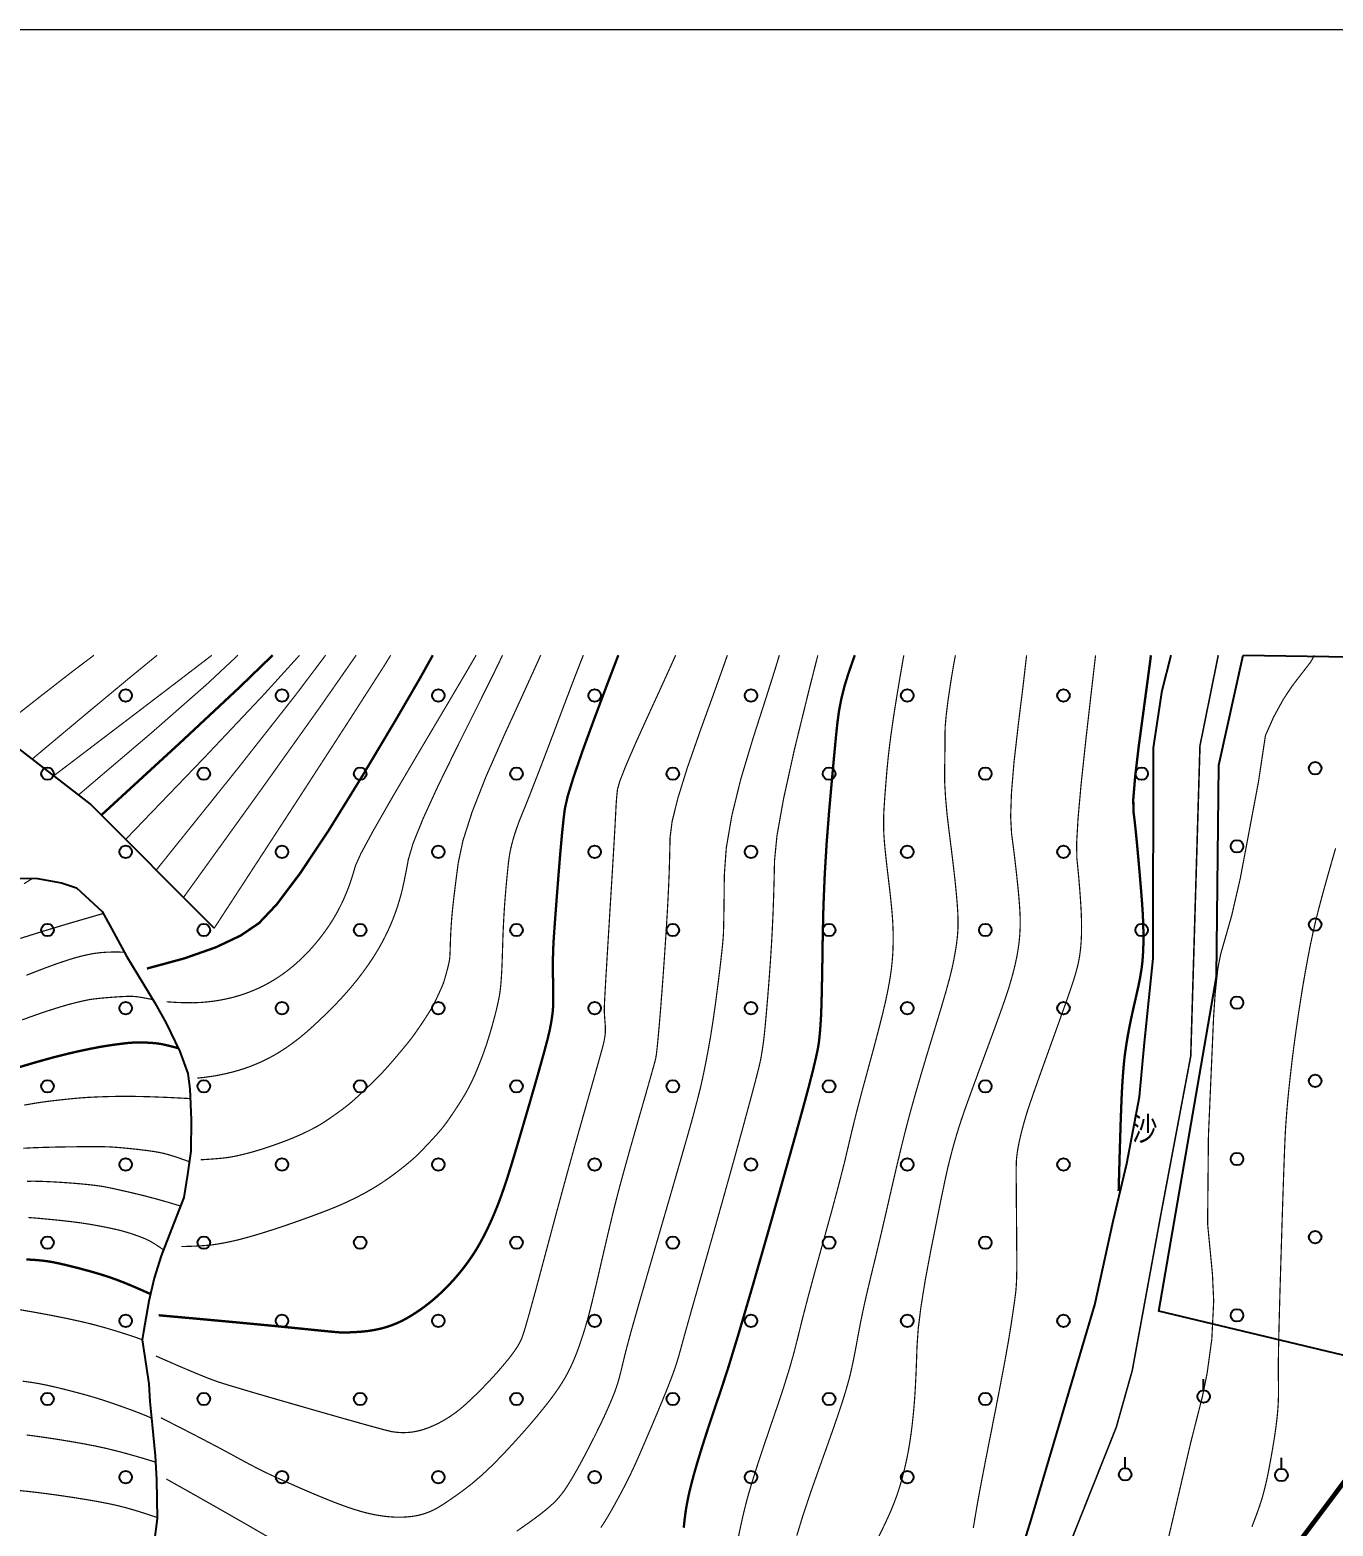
# Model space of a CAD drawing. Extents: x 396500 to 398250, y 1005980 to 1008200.
# Drawn here: x 396654.6 to 396738, y 1006744.3 to 1006840 of the extents above; entities that cross this region are included whole.
import ezdxf
from ezdxf.enums import TextEntityAlignment as Align

# ---------------------------------------------------------------- set-up
doc = ezdxf.new("R2010")
doc.units = 0
doc.header["$LTSCALE"] = 0.5
doc.linetypes.add('X3', pattern=[5, 4, -1])
doc.layers.get('0').update_dxf_attribs({"linetype": 'CONTINUOUS'})
doc.layers.add('ASSIST', color=7, linetype='CONTINUOUS', plot=False)
for name, color, linetype in [('DGX', 2, 'CONTINUOUS'), ('DLSS', 4, 'CONTINUOUS'), ('DMTZ', 3, 'CONTINUOUS'), ('ZBTZ', 3, 'CONTINUOUS'), ('用地红线', 1, 'CONTINUOUS')]:
    doc.layers.add(name, color=color, linetype=linetype)
doc.layers.add('绘图层', color=6, linetype='CONTINUOUS', lineweight=5)
doc.styles.add('细等线体', font='长等线体_0.TTF', dxfattribs={"width": 0.8})
doc.linetypes.add('10421', pattern='A,2,[150,AAA.SHX,S=1,R=0,X=0,Y=1],1e-11', length=2)
doc.linetypes.add('1161', pattern='A,0,[149,AAA.SHX,S=0.15,R=0,X=0,Y=0],-1.6', length=1.6)

# ---------------------------------------------------------------- blocks, each defined once
blk = doc.blocks.new('gc125')
blk.add_line((0, 0.8), (0, 2.2))
blk.add_circle((0, 0), 0.8)
blk = doc.blocks.new('gc326')
blk.add_circle((0, 0), 0.8)

msp = doc.modelspace()

# ---------------------------------------------------------------- linework, layer by layer
at = {"layer": 'ASSIST', "linetype": '1161'}
msp.add_lwpolyline([(396669.325, 1006678.698), (396681.369, 1006696.218), (396684.431, 1006691.557), (396694.846, 1006703.971), (396699.866, 1006711.117), (396717.337, 1006740.444), (396718.652, 1006744.691), (396722.726, 1006758.436), (396723.906, 1006763.798), (396724.773, 1006767.496), (396725.583, 1006771.759), (396725.915, 1006775.221), (396726.46, 1006780.595), (396726.484, 1006794.084), (396727.043, 1006797.751), (396727.616, 1006800)], dxfattribs=at)
at = {"layer": 'DGX', "linetype": 'Continuous', "const_width": 0.075}
for points, elevation in [([(396658.701, 1006800), (396657.312, 1006798.95), (396655.219, 1006797.325), (396652.449, 1006795.145)], 37), ([(396654.758, 1006793.364), (396658.353, 1006796.374), (396661.035, 1006798.602), (396662.744, 1006800)], 36.5), ([(396666.245, 1006800), (396666.196, 1006799.961), (396664.018, 1006798.292), (396660.667, 1006795.737), (396656.142, 1006792.296)], 36), ([(396667.913, 1006800), (396665.948, 1006798.164), (396662.456, 1006795.098), (396657.727, 1006791.073)], 35.5), ([(396671.855, 1006800), (396669.585, 1006797.498), (396665.847, 1006793.538), (396660.733, 1006788.223)], 34.5), ([(396673.522, 1006800), (396671.613, 1006797.468), (396667.858, 1006792.697), (396662.687, 1006786.257)], 34), ([(396675.476, 1006800), (396673.192, 1006796.725), (396669.504, 1006791.551), (396664.429, 1006784.505)], 33.5), ([(396687.281, 1006800), (396687.131, 1006799.665), (396686.139, 1006797.479), (396684.941, 1006794.866), (396683.782, 1006792.238), (396682.906, 1006790.005), (396682.315, 1006788.167), (396682.008, 1006786.726), (396681.858, 1006785.578), (396681.74, 1006784.622), (396681.654, 1006783.858), (396681.598, 1006783.287), (396681.563, 1006782.822), (396681.535, 1006782.375), (396681.514, 1006781.948), (396681.501, 1006781.539), (396681.491, 1006781.175), (396681.479, 1006780.882), (396681.464, 1006780.659), (396681.447, 1006780.508), (396681.422, 1006780.374), (396681.384, 1006780.204), (396681.334, 1006779.997), (396681.27, 1006779.753), (396681.204, 1006779.51), (396681.144, 1006779.304), (396681.092, 1006779.136), (396681.047, 1006779.005), (396680.996, 1006778.875), (396680.925, 1006778.707), (396680.834, 1006778.503), (396680.723, 1006778.262), (396680.607, 1006778.016), (396680.5, 1006777.798), (396680.403, 1006777.609), (396680.315, 1006777.447), (396680.215, 1006777.277), (396680.081, 1006777.061), (396679.913, 1006776.8), (396679.711, 1006776.494), (396679.502, 1006776.184), (396679.314, 1006775.912), (396679.147, 1006775.677), (396679.001, 1006775.481), (396678.844, 1006775.28), (396678.644, 1006775.033), (396678.4, 1006774.739), (396678.114, 1006774.4), (396677.824, 1006774.06), (396677.568, 1006773.766), (396677.349, 1006773.519), (396677.164, 1006773.318), (396676.975, 1006773.121), (396676.741, 1006772.886), (396676.463, 1006772.614), (396676.141, 1006772.303), (396675.818, 1006771.996), (396675.538, 1006771.736), (396675.301, 1006771.522), (396675.108, 1006771.355), (396674.916, 1006771.199), (396674.683, 1006771.02), (396674.41, 1006770.818), (396674.096, 1006770.593), (396673.783, 1006770.374), (396673.513, 1006770.191), (396673.285, 1006770.042), (396673.099, 1006769.929), (396672.915, 1006769.825), (396672.688, 1006769.706), (396672.421, 1006769.572), (396672.112, 1006769.422), (396671.759, 1006769.261), (396671.36, 1006769.092), (396670.913, 1006768.917), (396670.419, 1006768.735), (396669.916, 1006768.559), (396669.441, 1006768.404), (396668.995, 1006768.268), (396668.578, 1006768.153), (396668.192, 1006768.056), (396667.84, 1006767.976), (396667.522, 1006767.913), (396667.239, 1006767.867), (396666.933, 1006767.83), (396666.545, 1006767.794), (396666.076, 1006767.759), (396665.527, 1006767.724)], 31), ([(396699.924, 1006743.568), (396700.077, 1006744.3), (396700.223, 1006744.954), (396700.36, 1006745.528), (396700.489, 1006746.023), (396700.624, 1006746.497), (396700.776, 1006747.008), (396700.945, 1006747.557), (396701.132, 1006748.143), (396701.359, 1006748.833), (396701.648, 1006749.695), (396701.999, 1006750.728), (396702.412, 1006751.933), (396702.829, 1006753.184), (396703.191, 1006754.352), (396703.499, 1006755.439), (396703.753, 1006756.444), (396704.024, 1006757.549), (396704.384, 1006758.933), (396704.833, 1006760.596), (396705.371, 1006762.54), (396705.908, 1006764.481), (396706.352, 1006766.137), (396706.703, 1006767.508), (396706.961, 1006768.594), (396707.199, 1006769.609), (396707.487, 1006770.768), (396707.827, 1006772.069), (396708.219, 1006773.513), (396708.601, 1006774.92), (396708.915, 1006776.11), (396709.16, 1006777.081), (396709.337, 1006777.835), (396709.467, 1006778.452), (396709.575, 1006779.013), (396709.659, 1006779.518), (396709.72, 1006779.967), (396709.764, 1006780.387), (396709.798, 1006780.806), (396709.82, 1006781.224), (396709.83, 1006781.641), (396709.831, 1006782.057), (396709.823, 1006782.471), (396709.806, 1006782.882), (396709.779, 1006783.291), (396709.739, 1006783.762), (396709.678, 1006784.363), (396709.597, 1006785.091), (396709.495, 1006785.948), (396709.396, 1006786.798), (396709.32, 1006787.507), (396709.266, 1006788.076), (396709.237, 1006788.503), (396709.223, 1006788.857), (396709.217, 1006789.206), (396709.219, 1006789.55), (396709.23, 1006789.889), (396709.253, 1006790.307), (396709.292, 1006790.887), (396709.349, 1006791.629), (396709.422, 1006792.534), (396709.524, 1006793.578), (396709.666, 1006794.74), (396709.848, 1006796.02), (396710.07, 1006797.418), (396710.293, 1006798.743), (396710.477, 1006799.807), (396710.512, 1006800)], 27), ([(396703.665, 1006743.682), (396704.04, 1006744.91), (396704.486, 1006746.258), (396705.002, 1006747.726), (396705.508, 1006749.137), (396705.924, 1006750.311), (396706.25, 1006751.249), (396706.486, 1006751.951), (396706.666, 1006752.513), (396706.824, 1006753.033), (396706.96, 1006753.51), (396707.074, 1006753.945), (396707.183, 1006754.413), (396707.304, 1006754.988), (396707.437, 1006755.672), (396707.582, 1006756.463), (396707.748, 1006757.344), (396707.947, 1006758.293), (396708.176, 1006759.311), (396708.437, 1006760.398), (396708.724, 1006761.575), (396709.031, 1006762.863), (396709.357, 1006764.263), (396709.702, 1006765.773), (396710.047, 1006767.268), (396710.372, 1006768.619), (396710.676, 1006769.828), (396710.96, 1006770.894), (396711.258, 1006771.956), (396711.606, 1006773.154), (396712.003, 1006774.487), (396712.45, 1006775.955), (396712.876, 1006777.358), (396713.208, 1006778.493), (396713.448, 1006779.362), (396713.595, 1006779.963), (396713.688, 1006780.411), (396713.767, 1006780.823), (396713.833, 1006781.197), (396713.884, 1006781.535), (396713.923, 1006781.852), (396713.953, 1006782.167), (396713.973, 1006782.48), (396713.983, 1006782.791), (396713.981, 1006783.145), (396713.961, 1006783.59), (396713.925, 1006784.125), (396713.872, 1006784.751), (396713.798, 1006785.495), (396713.698, 1006786.388), (396713.572, 1006787.429), (396713.421, 1006788.619), (396713.279, 1006789.816), (396713.182, 1006790.879), (396713.13, 1006791.809), (396713.123, 1006792.606), (396713.135, 1006793.3), (396713.142, 1006793.922), (396713.145, 1006794.473), (396713.143, 1006794.951), (396713.162, 1006795.488), (396713.229, 1006796.213), (396713.343, 1006797.126), (396713.506, 1006798.228), (396713.69, 1006799.347), (396713.813, 1006800)], 26.5), ([(396708.897, 1006743.599), (396709.238, 1006744.296), (396709.496, 1006744.844), (396709.673, 1006745.243), (396709.805, 1006745.564), (396709.928, 1006745.88), (396710.043, 1006746.19), (396710.149, 1006746.494), (396710.253, 1006746.817), (396710.36, 1006747.188), (396710.471, 1006747.604), (396710.585, 1006748.067), (396710.695, 1006748.561), (396710.796, 1006749.074), (396710.887, 1006749.606), (396710.969, 1006750.155), (396711.041, 1006750.722), (396711.105, 1006751.308), (396711.162, 1006751.913), (396711.21, 1006752.536), (396711.252, 1006753.213), (396711.29, 1006753.978), (396711.324, 1006754.833), (396711.355, 1006755.776), (396711.432, 1006756.904), (396711.607, 1006758.315), (396711.879, 1006760.007), (396712.249, 1006761.982), (396712.63, 1006763.891), (396712.933, 1006765.389), (396713.16, 1006766.476), (396713.309, 1006767.151), (396713.422, 1006767.616), (396713.538, 1006768.072), (396713.658, 1006768.518), (396713.781, 1006768.956), (396713.909, 1006769.389), (396714.043, 1006769.823), (396714.183, 1006770.257), (396714.33, 1006770.692), (396714.534, 1006771.268), (396714.845, 1006772.127), (396715.264, 1006773.268), (396715.791, 1006774.691), (396716.316, 1006776.116), (396716.73, 1006777.261), (396717.033, 1006778.126), (396717.225, 1006778.711), (396717.355, 1006779.146), (396717.471, 1006779.561), (396717.573, 1006779.957), (396717.661, 1006780.334), (396717.737, 1006780.697), (396717.801, 1006781.054), (396717.855, 1006781.405), (396717.897, 1006781.749), (396717.928, 1006782.094), (396717.948, 1006782.447), (396717.957, 1006782.808), (396717.955, 1006783.177), (396717.939, 1006783.596), (396717.906, 1006784.105), (396717.856, 1006784.705), (396717.788, 1006785.395), (396717.707, 1006786.147), (396717.617, 1006786.929), (396717.516, 1006787.743), (396717.405, 1006788.589), (396717.345, 1006789.673), (396717.398, 1006791.202), (396717.563, 1006793.178), (396717.84, 1006795.6), (396718.139, 1006798.02), (396718.366, 1006799.991), (396718.367, 1006800)], 26), ([(396714.957, 1006744.168), (396715.058, 1006744.784), (396715.167, 1006745.425), (396715.284, 1006746.09), (396715.44, 1006746.93), (396715.664, 1006748.097), (396715.956, 1006749.591), (396716.316, 1006751.41), (396716.677, 1006753.257), (396716.974, 1006754.833), (396717.206, 1006756.137), (396717.374, 1006757.17), (396717.495, 1006757.981), (396717.587, 1006758.62), (396717.65, 1006759.088), (396717.683, 1006759.383), (396717.701, 1006759.603), (396717.715, 1006759.845), (396717.727, 1006760.109), (396717.735, 1006760.394), (396717.739, 1006760.851), (396717.738, 1006761.627), (396717.732, 1006762.722), (396717.719, 1006764.138), (396717.708, 1006765.536), (396717.702, 1006766.58), (396717.703, 1006767.27), (396717.709, 1006767.606), (396717.721, 1006767.769), (396717.738, 1006767.939), (396717.76, 1006768.117), (396717.787, 1006768.302), (396717.821, 1006768.505), (396717.865, 1006768.734), (396717.92, 1006768.991), (396717.985, 1006769.275), (396718.061, 1006769.583), (396718.148, 1006769.914), (396718.247, 1006770.266), (396718.357, 1006770.641), (396718.538, 1006771.197), (396718.847, 1006772.095), (396719.286, 1006773.334), (396719.855, 1006774.914), (396720.422, 1006776.491), (396720.86, 1006777.716), (396721.166, 1006778.591), (396721.342, 1006779.115), (396721.445, 1006779.449), (396721.534, 1006779.753), (396721.607, 1006780.027), (396721.666, 1006780.271), (396721.714, 1006780.507), (396721.757, 1006780.758), (396721.794, 1006781.022), (396721.826, 1006781.301), (396721.851, 1006781.598), (396721.869, 1006781.915), (396721.88, 1006782.253), (396721.884, 1006782.612), (396721.88, 1006783.009), (396721.864, 1006783.464), (396721.838, 1006783.977), (396721.801, 1006784.546), (396721.755, 1006785.15), (396721.703, 1006785.766), (396721.645, 1006786.394), (396721.581, 1006787.035), (396721.567, 1006787.99), (396721.658, 1006789.564), (396721.854, 1006791.757), (396722.155, 1006794.569), (396722.477, 1006797.394), (396722.735, 1006799.627), (396722.779, 1006800)], 25.5)]:
    msp.add_lwpolyline(points, dxfattribs=dict(at, elevation=elevation))
at = {"layer": 'DGX', "color": 3, "linetype": 'Continuous', "lineweight": -2, "const_width": 0.15}
for points, elevation in [([(396670.134, 1006800), (396667.977, 1006797.913), (396664.273, 1006794.454), (396659.185, 1006789.78)], 35), ([(396680.38, 1006800), (396679.585, 1006798.572), (396677.99, 1006795.829), (396675.894, 1006792.314), (396673.721, 1006788.798), (396671.892, 1006786.051), (396670.406, 1006784.074), (396669.264, 1006782.866), (396668.087, 1006782.067), (396666.499, 1006781.316), (396664.5, 1006780.612), (396662.089, 1006779.956)], 32.5), ([(396726.318, 1006800), (396726.278, 1006799.66), (396725.901, 1006796.844), (396725.545, 1006794.216), (396725.309, 1006792.208), (396725.193, 1006790.82), (396725.197, 1006790.052), (396725.266, 1006789.507), (396725.344, 1006788.789), (396725.432, 1006787.898), (396725.529, 1006786.834), (396725.622, 1006785.774), (396725.695, 1006784.895), (396725.749, 1006784.198), (396725.785, 1006783.682), (396725.808, 1006783.258), (396725.825, 1006782.834), (396725.836, 1006782.412), (396725.841, 1006781.991), (396725.839, 1006781.575), (396725.827, 1006781.165), (396725.805, 1006780.764), (396725.774, 1006780.37), (396725.72, 1006779.934), (396725.632, 1006779.406), (396725.508, 1006778.786), (396725.349, 1006778.075), (396725.186, 1006777.361), (396725.05, 1006776.734), (396724.939, 1006776.194), (396724.855, 1006775.741), (396724.788, 1006775.347), (396724.73, 1006774.982), (396724.681, 1006774.648), (396724.64, 1006774.344), (396724.603, 1006774.011), (396724.565, 1006773.59), (396724.525, 1006773.081), (396724.484, 1006772.484), (396724.439, 1006771.581), (396724.385, 1006770.155), (396724.324, 1006768.204), (396724.254, 1006765.73)], 25)]:
    msp.add_lwpolyline(points, dxfattribs=dict(at, elevation=elevation))
at = {"layer": 'DGX', "linetype": 'Continuous', "const_width": 0.075, "flags": 128}
for points, elevation in [([(396662.659, 1006755.175), (396664.042, 1006754.569), (396665.172, 1006754.089), (396666.047, 1006753.735), (396666.669, 1006753.508), (396667.403, 1006753.279), (396668.618, 1006752.917), (396670.313, 1006752.422), (396672.489, 1006751.796), (396674.629, 1006751.185), (396676.216, 1006750.739), (396677.252, 1006750.457), (396677.734, 1006750.338), (396677.941, 1006750.307), (396678.146, 1006750.285), (396678.351, 1006750.273), (396678.555, 1006750.271), (396678.759, 1006750.279), (396678.962, 1006750.297), (396679.165, 1006750.325), (396679.366, 1006750.362), (396679.572, 1006750.411), (396679.784, 1006750.473), (396680.005, 1006750.549), (396680.232, 1006750.637), (396680.462, 1006750.736), (396680.69, 1006750.845), (396680.917, 1006750.964), (396681.141, 1006751.091), (396681.363, 1006751.227), (396681.58, 1006751.371), (396681.793, 1006751.521), (396682.001, 1006751.678), (396682.227, 1006751.862), (396682.489, 1006752.092), (396682.789, 1006752.368), (396683.126, 1006752.691), (396683.477, 1006753.039), (396683.82, 1006753.391), (396684.154, 1006753.746), (396684.479, 1006754.106), (396684.782, 1006754.454), (396685.052, 1006754.773), (396685.287, 1006755.064), (396685.488, 1006755.326), (396685.662, 1006755.571), (396685.815, 1006755.81), (396685.948, 1006756.042), (396686.059, 1006756.268), (396686.231, 1006756.776), (396686.543, 1006757.853), (396686.995, 1006759.5), (396687.588, 1006761.716), (396688.24, 1006764.155), (396688.869, 1006766.47), (396689.474, 1006768.66), (396690.057, 1006770.725), (396690.562, 1006772.5), (396690.936, 1006773.823), (396691.178, 1006774.693), (396691.289, 1006775.109), (396691.33, 1006775.293), (396691.365, 1006775.465), (396691.391, 1006775.625), (396691.41, 1006775.774), (396691.421, 1006775.93), (396691.422, 1006776.114), (396691.412, 1006776.325), (396691.393, 1006776.564), (396691.373, 1006776.813), (396691.359, 1006777.059), (396691.353, 1006777.3), (396691.354, 1006777.536), (396691.379, 1006778.084), (396691.446, 1006779.263), (396691.554, 1006781.071), (396691.703, 1006783.51), (396691.854, 1006785.975), (396691.967, 1006787.863), (396692.042, 1006789.175), (396692.08, 1006789.911), (396692.101, 1006790.341), (396692.127, 1006790.738), (396692.159, 1006791.1), (396692.196, 1006791.429), (396692.347, 1006791.957), (396692.723, 1006792.915), (396693.323, 1006794.304), (396694.147, 1006796.123), (396694.974, 1006797.925), (396695.583, 1006799.262), (396695.914, 1006800)], 29.5), ([(396662.979, 1006751.226), (396664.487, 1006750.455), (396665.736, 1006749.81), (396666.726, 1006749.29), (396667.457, 1006748.896), (396668.032, 1006748.581), (396668.555, 1006748.301), (396669.025, 1006748.054), (396669.442, 1006747.842), (396669.89, 1006747.624), (396670.455, 1006747.363), (396671.135, 1006747.058), (396671.932, 1006746.708), (396672.736, 1006746.363), (396673.439, 1006746.069), (396674.042, 1006745.828), (396674.543, 1006745.639), (396674.976, 1006745.486), (396675.372, 1006745.354), (396675.731, 1006745.244), (396676.052, 1006745.156), (396676.356, 1006745.083), (396676.66, 1006745.019), (396676.966, 1006744.966), (396677.272, 1006744.922), (396677.575, 1006744.889), (396677.872, 1006744.868), (396678.161, 1006744.859), (396678.443, 1006744.862), (396678.715, 1006744.877), (396678.975, 1006744.901), (396679.222, 1006744.936), (396679.457, 1006744.982), (396679.687, 1006745.04), (396679.921, 1006745.114), (396680.159, 1006745.204), (396680.401, 1006745.309), (396680.696, 1006745.467), (396681.095, 1006745.716), (396681.597, 1006746.055), (396682.203, 1006746.484), (396682.865, 1006746.992), (396683.535, 1006747.566), (396684.214, 1006748.206), (396684.9, 1006748.911), (396685.552, 1006749.615), (396686.126, 1006750.25), (396686.623, 1006750.817), (396687.043, 1006751.314), (396687.398, 1006751.749), (396687.7, 1006752.129), (396687.95, 1006752.454), (396688.148, 1006752.723), (396688.313, 1006752.958), (396688.464, 1006753.181), (396688.602, 1006753.391), (396688.725, 1006753.589), (396688.839, 1006753.781), (396688.947, 1006753.973), (396689.049, 1006754.165), (396689.146, 1006754.357), (396689.239, 1006754.554), (396689.332, 1006754.76), (396689.424, 1006754.974), (396689.516, 1006755.198), (396689.609, 1006755.439), (396689.706, 1006755.702), (396689.807, 1006755.989), (396689.911, 1006756.299), (396690.017, 1006756.628), (396690.122, 1006756.969), (396690.227, 1006757.324), (396690.33, 1006757.691), (396690.456, 1006758.178), (396690.63, 1006758.89), (396690.852, 1006759.828), (396691.121, 1006760.991), (396691.401, 1006762.205), (396691.658, 1006763.294), (396691.89, 1006764.259), (396692.098, 1006765.098), (396692.334, 1006766.005), (396692.652, 1006767.171), (396693.051, 1006768.596), (396693.531, 1006770.279), (396693.992, 1006771.885), (396694.33, 1006773.076), (396694.547, 1006773.85), (396694.641, 1006774.21), (396694.681, 1006774.46), (396694.733, 1006774.908), (396694.796, 1006775.553), (396694.872, 1006776.395), (396694.954, 1006777.387), (396695.039, 1006778.483), (396695.127, 1006779.681), (396695.218, 1006780.983), (396695.302, 1006782.262), (396695.371, 1006783.395), (396695.426, 1006784.382), (396695.466, 1006785.221), (396695.497, 1006785.99), (396695.522, 1006786.767), (396695.542, 1006787.551), (396695.558, 1006788.341), (396695.688, 1006789.363), (396696.052, 1006790.839), (396696.651, 1006792.771), (396697.485, 1006795.157), (396698.331, 1006797.492), (396698.968, 1006799.271), (396699.223, 1006800)], 29), ([(396663.348, 1006777.83), (396663.979, 1006777.79), (396664.554, 1006777.77), (396665.073, 1006777.769), (396665.536, 1006777.788), (396665.965, 1006777.824), (396666.381, 1006777.874), (396666.784, 1006777.938), (396667.174, 1006778.015), (396667.552, 1006778.105), (396667.919, 1006778.206), (396668.273, 1006778.319), (396668.616, 1006778.442), (396668.947, 1006778.576), (396669.267, 1006778.718), (396669.576, 1006778.87), (396669.874, 1006779.029), (396670.161, 1006779.197), (396670.439, 1006779.37), (396670.706, 1006779.549), (396670.963, 1006779.735), (396671.21, 1006779.925), (396671.448, 1006780.119), (396671.677, 1006780.317), (396671.896, 1006780.518), (396672.107, 1006780.721), (396672.309, 1006780.925), (396672.503, 1006781.131), (396672.688, 1006781.337), (396672.866, 1006781.543), (396673.035, 1006781.748), (396673.198, 1006781.952), (396673.353, 1006782.155), (396673.5, 1006782.357), (396673.642, 1006782.558), (396673.776, 1006782.757), (396673.904, 1006782.956), (396674.027, 1006783.154), (396674.143, 1006783.351), (396674.255, 1006783.548), (396674.36, 1006783.745), (396674.461, 1006783.941), (396674.558, 1006784.137), (396674.65, 1006784.333), (396674.737, 1006784.53), (396674.821, 1006784.727), (396674.901, 1006784.924), (396674.978, 1006785.122), (396675.052, 1006785.32), (396675.13, 1006785.546), (396675.219, 1006785.826), (396675.321, 1006786.16), (396675.435, 1006786.547), (396675.781, 1006787.315), (396676.579, 1006788.791), (396677.829, 1006790.975), (396679.531, 1006793.867), (396681.224, 1006796.722), (396682.448, 1006798.795), (396683.151, 1006800)], 32), ([(396664.291, 1006762.175), (396664.617, 1006762.182), (396664.922, 1006762.191), (396665.205, 1006762.202), (396665.467, 1006762.216), (396665.708, 1006762.231), (396665.928, 1006762.248), (396666.126, 1006762.268), (396666.303, 1006762.29), (396666.47, 1006762.313), (396666.638, 1006762.339), (396666.807, 1006762.368), (396666.978, 1006762.398), (396667.151, 1006762.431), (396667.324, 1006762.467), (396667.499, 1006762.504), (396667.676, 1006762.544), (396667.859, 1006762.587), (396668.054, 1006762.636), (396668.262, 1006762.691), (396668.482, 1006762.751), (396668.714, 1006762.816), (396668.959, 1006762.886), (396669.215, 1006762.962), (396669.484, 1006763.044), (396669.765, 1006763.131), (396670.056, 1006763.223), (396670.357, 1006763.321), (396670.669, 1006763.425), (396670.991, 1006763.534), (396671.324, 1006763.649), (396671.667, 1006763.769), (396672.021, 1006763.895), (396672.368, 1006764.02), (396672.692, 1006764.138), (396672.992, 1006764.249), (396673.269, 1006764.353), (396673.523, 1006764.45), (396673.753, 1006764.539), (396673.959, 1006764.621), (396674.143, 1006764.697), (396674.314, 1006764.769), (396674.485, 1006764.843), (396674.656, 1006764.919), (396674.826, 1006764.996), (396674.996, 1006765.075), (396675.165, 1006765.156), (396675.334, 1006765.238), (396675.503, 1006765.322), (396675.672, 1006765.408), (396675.84, 1006765.496), (396676.008, 1006765.587), (396676.176, 1006765.681), (396676.344, 1006765.777), (396676.512, 1006765.875), (396676.68, 1006765.976), (396676.847, 1006766.08), (396677.015, 1006766.186), (396677.182, 1006766.295), (396677.349, 1006766.408), (396677.517, 1006766.524), (396677.684, 1006766.642), (396677.851, 1006766.764), (396678.018, 1006766.89), (396678.185, 1006767.018), (396678.346, 1006767.144), (396678.497, 1006767.264), (396678.638, 1006767.376), (396678.767, 1006767.482), (396678.886, 1006767.58), (396678.995, 1006767.672), (396679.092, 1006767.757), (396679.179, 1006767.834), (396679.266, 1006767.914), (396679.361, 1006768.006), (396679.466, 1006768.109), (396679.58, 1006768.223), (396679.704, 1006768.349), (396679.836, 1006768.486), (396679.978, 1006768.635), (396680.13, 1006768.795), (396680.28, 1006768.956), (396680.42, 1006769.108), (396680.55, 1006769.251), (396680.669, 1006769.384), (396680.778, 1006769.508), (396680.877, 1006769.622), (396680.965, 1006769.727), (396681.042, 1006769.823), (396681.118, 1006769.921), (396681.202, 1006770.032), (396681.292, 1006770.156), (396681.389, 1006770.294), (396681.494, 1006770.445), (396681.606, 1006770.609), (396681.725, 1006770.786), (396681.851, 1006770.977), (396681.976, 1006771.168), (396682.092, 1006771.348), (396682.199, 1006771.517), (396682.296, 1006771.674), (396682.384, 1006771.819), (396682.463, 1006771.953), (396682.533, 1006772.076), (396682.593, 1006772.187), (396682.649, 1006772.293), (396682.703, 1006772.398), (396682.757, 1006772.504), (396682.81, 1006772.611), (396682.863, 1006772.717), (396682.914, 1006772.824), (396682.965, 1006772.932), (396683.015, 1006773.039), (396683.066, 1006773.153), (396683.122, 1006773.281), (396683.181, 1006773.422), (396683.245, 1006773.576), (396683.312, 1006773.743), (396683.383, 1006773.924), (396683.459, 1006774.118), (396683.538, 1006774.325), (396683.619, 1006774.543), (396683.7, 1006774.77), (396683.781, 1006775.006), (396683.862, 1006775.25), (396683.942, 1006775.504), (396684.022, 1006775.766), (396684.102, 1006776.037), (396684.182, 1006776.316), (396684.259, 1006776.594), (396684.331, 1006776.862), (396684.397, 1006777.118), (396684.457, 1006777.362), (396684.512, 1006777.596), (396684.561, 1006777.818), (396684.604, 1006778.029), (396684.642, 1006778.229), (396684.675, 1006778.441), (396684.706, 1006778.689), (396684.734, 1006778.973), (396684.759, 1006779.293), (396684.782, 1006779.649), (396684.802, 1006780.041), (396684.819, 1006780.469), (396684.833, 1006780.933), (396684.847, 1006781.405), (396684.862, 1006781.857), (396684.878, 1006782.29), (396684.896, 1006782.702), (396684.916, 1006783.094), (396684.937, 1006783.466), (396684.959, 1006783.818), (396684.982, 1006784.151), (396685.007, 1006784.473), (396685.034, 1006784.797), (396685.061, 1006785.122), (396685.091, 1006785.447), (396685.121, 1006785.774), (396685.153, 1006786.101), (396685.186, 1006786.429), (396685.221, 1006786.759), (396685.265, 1006787.095), (396685.327, 1006787.443), (396685.406, 1006787.803), (396685.504, 1006788.176), (396685.619, 1006788.562), (396685.752, 1006788.959), (396685.903, 1006789.369), (396686.071, 1006789.792), (396686.263, 1006790.262), (396686.484, 1006790.814), (396686.734, 1006791.449), (396687.013, 1006792.166), (396687.322, 1006792.966), (396687.659, 1006793.848), (396688.025, 1006794.813), (396688.42, 1006795.86), (396688.808, 1006796.886), (396689.15, 1006797.787), (396689.446, 1006798.562), (396689.698, 1006799.213), (396689.904, 1006799.738), (396690.01, 1006800)], 30.5), ([(396665.32, 1006772.948), (396665.784, 1006772.998), (396666.237, 1006773.061), (396666.679, 1006773.137), (396667.111, 1006773.227), (396667.529, 1006773.328), (396667.93, 1006773.439), (396668.314, 1006773.559), (396668.682, 1006773.69), (396669.034, 1006773.829), (396669.373, 1006773.976), (396669.698, 1006774.13), (396670.009, 1006774.292), (396670.308, 1006774.459), (396670.597, 1006774.632), (396670.874, 1006774.809), (396671.142, 1006774.992), (396671.4, 1006775.178), (396671.651, 1006775.366), (396671.894, 1006775.557), (396672.13, 1006775.75), (396672.385, 1006775.97), (396672.683, 1006776.238), (396673.025, 1006776.555), (396673.412, 1006776.922), (396673.812, 1006777.313), (396674.195, 1006777.704), (396674.561, 1006778.094), (396674.91, 1006778.484), (396675.243, 1006778.873), (396675.558, 1006779.262), (396675.858, 1006779.65), (396676.14, 1006780.038), (396676.407, 1006780.424), (396676.657, 1006780.81), (396676.891, 1006781.195), (396677.108, 1006781.58), (396677.31, 1006781.963), (396677.497, 1006782.346), (396677.669, 1006782.727), (396677.826, 1006783.108), (396677.969, 1006783.489), (396678.101, 1006783.869), (396678.221, 1006784.249), (396678.33, 1006784.629), (396678.438, 1006785.057), (396678.554, 1006785.583), (396678.679, 1006786.207), (396678.813, 1006786.928), (396679.119, 1006787.971), (396679.761, 1006789.559), (396680.74, 1006791.694), (396682.055, 1006794.374), (396683.373, 1006797.009), (396684.361, 1006799.006), (396684.841, 1006800)], 31.5), ([(396666.391, 1006782.531), (396671.44, 1006790.291), (396675.068, 1006795.892), (396677.276, 1006799.333), (396677.686, 1006800)], 33), ([(396685.754, 1006743.967), (396686.272, 1006744.331), (396686.698, 1006744.634), (396687.031, 1006744.878), (396687.272, 1006745.061), (396687.463, 1006745.213), (396687.647, 1006745.363), (396687.823, 1006745.513), (396687.991, 1006745.661), (396688.153, 1006745.814), (396688.312, 1006745.977), (396688.467, 1006746.152), (396688.618, 1006746.337), (396688.778, 1006746.553), (396688.958, 1006746.821), (396689.159, 1006747.139), (396689.381, 1006747.509), (396689.623, 1006747.933), (396689.886, 1006748.411), (396690.171, 1006748.946), (396690.477, 1006749.536), (396690.781, 1006750.136), (396691.059, 1006750.7), (396691.31, 1006751.229), (396691.535, 1006751.721), (396691.731, 1006752.17), (396691.896, 1006752.565), (396692.03, 1006752.909), (396692.133, 1006753.199), (396692.223, 1006753.485), (396692.317, 1006753.816), (396692.414, 1006754.192), (396692.516, 1006754.613), (396692.626, 1006755.072), (396692.75, 1006755.565), (396692.888, 1006756.091), (396693.039, 1006756.65), (396693.277, 1006757.496), (396693.675, 1006758.884), (396694.232, 1006760.813), (396694.95, 1006763.283), (396695.671, 1006765.767), (396696.24, 1006767.735), (396696.657, 1006769.19), (396696.922, 1006770.129), (396697.099, 1006770.781), (396697.256, 1006771.369), (396697.392, 1006771.896), (396697.507, 1006772.36), (396697.617, 1006772.84), (396697.738, 1006773.414), (396697.871, 1006774.083), (396698.015, 1006774.847), (396698.165, 1006775.711), (396698.316, 1006776.684), (396698.469, 1006777.764), (396698.624, 1006778.952), (396698.762, 1006780.081), (396698.865, 1006780.983), (396698.934, 1006781.659), (396698.968, 1006782.107), (396698.985, 1006782.599), (396699, 1006783.401), (396699.015, 1006784.514), (396699.028, 1006785.938), (396699.154, 1006787.674), (396699.506, 1006789.723), (396700.084, 1006792.084), (396700.888, 1006794.758), (396701.697, 1006797.27), (396702.29, 1006799.145), (396702.55, 1006800)], 28.5), ([(396691.128, 1006744.195), (396691.298, 1006744.449), (396691.488, 1006744.753), (396691.723, 1006745.153), (396692.004, 1006745.651), (396692.33, 1006746.246), (396692.674, 1006746.898), (396693.007, 1006747.566), (396693.33, 1006748.252), (396693.642, 1006748.955), (396693.946, 1006749.663), (396694.245, 1006750.362), (396694.538, 1006751.054), (396694.825, 1006751.737), (396695.093, 1006752.384), (396695.329, 1006752.965), (396695.533, 1006753.48), (396695.704, 1006753.929), (396695.854, 1006754.348), (396695.993, 1006754.771), (396696.122, 1006755.199), (396696.241, 1006755.631), (396696.425, 1006756.305), (396696.748, 1006757.459), (396697.211, 1006759.093), (396697.814, 1006761.206), (396698.467, 1006763.504), (396699.082, 1006765.69), (396699.66, 1006767.764), (396700.2, 1006769.725), (396700.663, 1006771.429), (396701.01, 1006772.732), (396701.24, 1006773.632), (396701.353, 1006774.131), (396701.406, 1006774.433), (396701.456, 1006774.743), (396701.503, 1006775.062), (396701.548, 1006775.389), (396701.597, 1006775.818), (396701.658, 1006776.443), (396701.731, 1006777.263), (396701.817, 1006778.28), (396701.903, 1006779.376), (396701.979, 1006780.439), (396702.044, 1006781.467), (396702.098, 1006782.461), (396702.144, 1006783.467), (396702.183, 1006784.535), (396702.215, 1006785.664), (396702.24, 1006786.853), (396702.396, 1006788.458), (396702.821, 1006790.831), (396703.514, 1006793.973), (396704.474, 1006797.884), (396705.013, 1006800)], 28), ([(396738.136, 1006787.653), (396737.883, 1006786.779), (396737.63, 1006785.888), (396737.401, 1006785.068), (396737.198, 1006784.32), (396737.019, 1006783.644), (396736.854, 1006782.98), (396736.691, 1006782.269), (396736.53, 1006781.511), (396736.372, 1006780.706), (396736.215, 1006779.855), (396736.06, 1006778.961), (396735.907, 1006778.023), (396735.756, 1006777.042), (396735.613, 1006776.063), (396735.485, 1006775.133), (396735.372, 1006774.252), (396735.274, 1006773.421), (396735.191, 1006772.668), (396735.123, 1006772.025), (396735.071, 1006771.492), (396735.033, 1006771.068), (396735.004, 1006770.707), (396734.978, 1006770.361), (396734.954, 1006770.03), (396734.932, 1006769.715), (396734.909, 1006769.286), (396734.879, 1006768.612), (396734.844, 1006767.695), (396734.803, 1006766.533), (396734.755, 1006765.119), (396734.702, 1006763.445), (396734.642, 1006761.51), (396734.576, 1006759.315), (396734.519, 1006757.217), (396734.482, 1006755.576), (396734.468, 1006754.39), (396734.474, 1006753.66), (396734.485, 1006753.159), (396734.482, 1006752.66), (396734.464, 1006752.164), (396734.432, 1006751.67), (396734.382, 1006751.146), (396734.309, 1006750.559), (396734.214, 1006749.91), (396734.096, 1006749.197), (396733.974, 1006748.507), (396733.866, 1006747.925), (396733.771, 1006747.45), (396733.691, 1006747.084), (396733.617, 1006746.777), (396733.542, 1006746.482), (396733.465, 1006746.196), (396733.386, 1006745.922), (396733.266, 1006745.556), (396733.063, 1006744.995), (396732.777, 1006744.238)], 24), ([(396663.329, 1006747.305), (396665.112, 1006746.304), (396666.817, 1006745.338), (396668.443, 1006744.408), (396669.989, 1006743.513)], 28.5)]:
    msp.add_lwpolyline(points, dxfattribs=dict(at, elevation=elevation))
at = {"layer": 'DGX', "color": 3, "linetype": 'Continuous', "lineweight": -2, "const_width": 0.15, "flags": 128}
for points, elevation in [([(396692.25, 1006800), (396692.09, 1006799.591), (396691.505, 1006798.056), (396690.731, 1006795.992), (396689.96, 1006793.884), (396689.386, 1006792.214), (396689.008, 1006790.982), (396688.828, 1006790.187), (396688.74, 1006789.485), (396688.642, 1006788.53), (396688.533, 1006787.322), (396688.414, 1006785.86), (396688.301, 1006784.406), (396688.212, 1006783.218), (396688.145, 1006782.298), (396688.102, 1006781.645), (396688.077, 1006781.107), (396688.063, 1006780.529), (396688.061, 1006779.913), (396688.07, 1006779.258), (396688.082, 1006778.637), (396688.085, 1006778.122), (396688.081, 1006777.713), (396688.068, 1006777.409), (396688.044, 1006777.138), (396688.002, 1006776.825), (396687.945, 1006776.471), (396687.871, 1006776.075), (396687.731, 1006775.478), (396687.477, 1006774.519), (396687.107, 1006773.198), (396686.623, 1006771.515), (396686.125, 1006769.812), (396685.717, 1006768.431), (396685.397, 1006767.371), (396685.167, 1006766.634), (396684.984, 1006766.08), (396684.809, 1006765.572), (396684.642, 1006765.111), (396684.482, 1006764.696), (396684.324, 1006764.311), (396684.164, 1006763.938), (396684.001, 1006763.578), (396683.836, 1006763.231), (396683.67, 1006762.899), (396683.504, 1006762.585), (396683.34, 1006762.288), (396683.176, 1006762.009), (396683.006, 1006761.737), (396682.824, 1006761.463), (396682.629, 1006761.186), (396682.422, 1006760.906), (396682.203, 1006760.625), (396681.973, 1006760.347), (396681.733, 1006760.07), (396681.482, 1006759.796), (396681.224, 1006759.528), (396680.961, 1006759.27), (396680.694, 1006759.023), (396680.424, 1006758.786), (396680.148, 1006758.56), (396679.869, 1006758.344), (396679.585, 1006758.139), (396679.297, 1006757.945), (396679.017, 1006757.767), (396678.757, 1006757.612), (396678.518, 1006757.48), (396678.3, 1006757.371), (396678.094, 1006757.278), (396677.894, 1006757.195), (396677.699, 1006757.12), (396677.51, 1006757.055), (396677.316, 1006756.996), (396677.11, 1006756.941), (396676.89, 1006756.889), (396676.657, 1006756.84), (396676.404, 1006756.796), (396676.124, 1006756.759), (396675.818, 1006756.729), (396675.485, 1006756.706), (396675.165, 1006756.689), (396674.897, 1006756.678), (396674.681, 1006756.674), (396674.518, 1006756.676), (396674.244, 1006756.696), (396673.699, 1006756.747), (396672.883, 1006756.828), (396671.796, 1006756.939), (396670.318, 1006757.087), (396668.333, 1006757.276), (396665.84, 1006757.507), (396662.839, 1006757.779)], 30), ([(396707.374, 1006800), (396707.21, 1006799.532), (396706.96, 1006798.808), (396706.72, 1006798.037), (396706.524, 1006797.259), (396706.372, 1006796.474), (396706.263, 1006795.681), (396706.165, 1006794.731), (396706.045, 1006793.471), (396705.901, 1006791.902), (396705.734, 1006790.025), (396705.575, 1006787.994), (396705.453, 1006785.968), (396705.369, 1006783.944), (396705.323, 1006781.924), (396705.296, 1006780.096), (396705.269, 1006778.646), (396705.242, 1006777.575), (396705.214, 1006776.883), (396705.185, 1006776.403), (396705.153, 1006775.968), (396705.117, 1006775.577), (396705.078, 1006775.232), (396705.011, 1006774.825), (396704.889, 1006774.25), (396704.713, 1006773.509), (396704.484, 1006772.6), (396704.123, 1006771.254), (396703.555, 1006769.202), (396702.779, 1006766.443), (396701.796, 1006762.978), (396700.794, 1006759.493), (396699.965, 1006756.672), (396699.308, 1006754.516), (396698.823, 1006753.025), (396698.443, 1006751.912), (396698.101, 1006750.887), (396697.796, 1006749.952), (396697.529, 1006749.107), (396697.297, 1006748.343), (396697.098, 1006747.653), (396696.932, 1006747.036), (396696.798, 1006746.493), (396696.69, 1006745.995), (396696.6, 1006745.513), (396696.529, 1006745.046), (396696.476, 1006744.596), (396696.433, 1006744.184)], 27.5)]:
    msp.add_lwpolyline(points, dxfattribs=dict(at, elevation=elevation))
at = {"layer": 'DGX', "linetype": 'Continuous', "const_width": 0.075}
for points in [[(396726.874, 1006741.103), (396728.857, 1006749.597), (396729.617, 1006752.595), (396729.91, 1006754.038), (396730.215, 1006756.243), (396730.335, 1006758.693), (396730.256, 1006760.405), (396729.946, 1006763.621), (396729.999, 1006769.278), (396730.328, 1006776.831), (396730.427, 1006778.348), (396730.603, 1006779.968), (396730.774, 1006780.848), (396731.485, 1006783.337), (396732.036, 1006785.728), (396733.198, 1006791.89), (396733.646, 1006794.87), (396734.166, 1006796.037), (396734.784, 1006797.168), (396735.365, 1006798.047), (396736.527, 1006799.549), (396736.692, 1006799.836), (396736.751, 1006800)], [(396654.771, 1006785.723), (396654.227, 1006785.38)], [(396659.301, 1006783.481), (396657.164, 1006782.86), (396655.394, 1006782.328), (396653.99, 1006781.885)], [(396660.631, 1006781.006), (396660.062, 1006781.016), (396659.548, 1006781.005), (396659.09, 1006780.972), (396658.688, 1006780.919), (396658.307, 1006780.846), (396657.912, 1006780.755), (396657.504, 1006780.646), (396657.082, 1006780.519), (396656.629, 1006780.37), (396656.127, 1006780.194), (396655.575, 1006779.991), (396654.975, 1006779.761), (396654.378, 1006779.526)], [(396662.47, 1006777.968), (396662.09, 1006778.046), (396661.766, 1006778.106), (396661.496, 1006778.149), (396661.282, 1006778.172), (396661.053, 1006778.18), (396660.738, 1006778.174), (396660.337, 1006778.154), (396659.851, 1006778.121), (396659.363, 1006778.081), (396658.958, 1006778.042), (396658.636, 1006778.004), (396658.397, 1006777.967), (396658.186, 1006777.925), (396657.947, 1006777.873), (396657.68, 1006777.811), (396657.386, 1006777.739), (396657.051, 1006777.65), (396656.664, 1006777.538), (396656.224, 1006777.402), (396655.732, 1006777.244), (396655.205, 1006777.067), (396654.663, 1006776.876), (396654.106, 1006776.671)], [(396664.863, 1006771.641), (396663.412, 1006771.713), (396662.158, 1006771.761), (396661.101, 1006771.783), (396660.241, 1006771.781), (396659.526, 1006771.765), (396658.903, 1006771.744), (396658.372, 1006771.719), (396657.933, 1006771.689), (396657.52, 1006771.654), (396657.066, 1006771.61), (396656.57, 1006771.557), (396656.033, 1006771.497), (396655.462, 1006771.423), (396654.864, 1006771.331), (396654.238, 1006771.221)], [(396664.804, 1006767.601), (396664.289, 1006767.786), (396663.844, 1006767.936), (396663.47, 1006768.052), (396663.166, 1006768.133), (396662.862, 1006768.197), (396662.488, 1006768.261), (396662.043, 1006768.323), (396661.528, 1006768.385), (396661.006, 1006768.441), (396660.539, 1006768.486), (396660.128, 1006768.521), (396659.774, 1006768.545), (396659.364, 1006768.559), (396658.789, 1006768.565), (396658.05, 1006768.563), (396657.145, 1006768.552), (396656.219, 1006768.536), (396655.415, 1006768.515), (396654.734, 1006768.49), (396654.175, 1006768.461)], [(396664.247, 1006764.764), (396663.414, 1006765.014), (396662.613, 1006765.24), (396661.845, 1006765.441), (396661.11, 1006765.618), (396660.458, 1006765.766), (396659.94, 1006765.881), (396659.557, 1006765.962), (396659.308, 1006766.011), (396659.102, 1006766.043), (396658.848, 1006766.078), (396658.546, 1006766.114), (396658.196, 1006766.151), (396657.808, 1006766.188), (396657.39, 1006766.224), (396656.943, 1006766.257), (396656.467, 1006766.289), (396655.995, 1006766.315), (396655.562, 1006766.335), (396655.166, 1006766.348), (396654.808, 1006766.353), (396654.412, 1006766.346)], [(396663.15, 1006761.965), (396662.855, 1006762.167), (396662.603, 1006762.332), (396662.394, 1006762.46), (396662.228, 1006762.553), (396662.071, 1006762.628), (396661.89, 1006762.707), (396661.683, 1006762.789), (396661.452, 1006762.873), (396661.21, 1006762.957), (396660.975, 1006763.034), (396660.745, 1006763.104), (396660.521, 1006763.169), (396660.259, 1006763.235), (396659.916, 1006763.313), (396659.492, 1006763.401), (396658.987, 1006763.501), (396658.419, 1006763.602), (396657.804, 1006763.695), (396657.142, 1006763.78), (396656.435, 1006763.857), (396655.766, 1006763.923), (396655.22, 1006763.974), (396654.797, 1006764.01), (396654.497, 1006764.031)], [(396661.79, 1006756.219), (396661.264, 1006756.401), (396660.696, 1006756.588), (396660.088, 1006756.779), (396659.438, 1006756.974), (396658.708, 1006757.174), (396657.861, 1006757.379), (396656.897, 1006757.588), (396655.814, 1006757.802), (396654.782, 1006757.992), (396653.967, 1006758.132)], [(396662.371, 1006751.203), (396662.043, 1006751.347), (396661.644, 1006751.509), (396661.172, 1006751.689), (396660.628, 1006751.887), (396660.075, 1006752.082), (396659.578, 1006752.251), (396659.136, 1006752.396), (396658.749, 1006752.516), (396658.356, 1006752.631), (396657.893, 1006752.758), (396657.361, 1006752.899), (396656.76, 1006753.054), (396656.147, 1006753.203), (396655.58, 1006753.327), (396655.059, 1006753.427), (396654.584, 1006753.502), (396654.143, 1006753.56)], [(396662.665, 1006748.379), (396661.743, 1006748.658), (396660.9, 1006748.899), (396660.136, 1006749.103), (396659.45, 1006749.27), (396658.759, 1006749.418), (396657.981, 1006749.568), (396657.115, 1006749.719), (396656.162, 1006749.873), (396655.223, 1006750.011), (396654.398, 1006750.12)], [(396662.758, 1006744.838), (396662.036, 1006745.079), (396661.373, 1006745.286), (396660.768, 1006745.46), (396660.221, 1006745.6), (396659.65, 1006745.725), (396658.969, 1006745.857), (396658.178, 1006745.994), (396657.279, 1006746.137), (396656.354, 1006746.273), (396655.489, 1006746.39), (396654.683, 1006746.488), (396653.936, 1006746.567)]]:
    msp.add_lwpolyline(points, dxfattribs=at)
at = {"layer": 'DGX', "color": 3, "linetype": 'Continuous', "lineweight": -2, "const_width": 0.15}
for points in [[(396664.108, 1006774.859), (396663.681, 1006774.973), (396663.322, 1006775.061), (396663.032, 1006775.124), (396662.81, 1006775.16), (396662.616, 1006775.182), (396662.408, 1006775.2), (396662.187, 1006775.213), (396661.953, 1006775.223), (396661.717, 1006775.228), (396661.492, 1006775.228), (396661.278, 1006775.222), (396661.074, 1006775.212), (396660.836, 1006775.191), (396660.518, 1006775.154), (396660.12, 1006775.102), (396659.642, 1006775.034), (396659.085, 1006774.943), (396658.45, 1006774.821), (396657.737, 1006774.67), (396656.946, 1006774.488), (396656.021, 1006774.252), (396654.903, 1006773.94), (396653.594, 1006773.551)], [(396662.309, 1006759.14), (396661.702, 1006759.412), (396661.14, 1006759.655), (396660.624, 1006759.867), (396660.154, 1006760.05), (396659.673, 1006760.221), (396659.126, 1006760.396), (396658.511, 1006760.576), (396657.83, 1006760.76), (396657.165, 1006760.93), (396656.597, 1006761.065), (396656.128, 1006761.164), (396655.756, 1006761.228), (396655.428, 1006761.27), (396655.089, 1006761.304), (396654.74, 1006761.329), (396654.381, 1006761.346)]]:
    msp.add_lwpolyline(points, dxfattribs=at)
at = {"layer": 'DLSS', "linetype": 'X3', "const_width": 0.1, "flags": 128}
msp.add_lwpolyline([(396727.616, 1006800), (396727.043, 1006797.751), (396726.484, 1006794.084), (396726.46, 1006780.595), (396725.915, 1006775.221), (396725.583, 1006771.759), (396724.773, 1006767.496), (396723.906, 1006763.798), (396722.956, 1006759.478), (396722.726, 1006758.436), (396718.652, 1006744.691), (396717.337, 1006740.444), (396699.866, 1006711.117), (396694.846, 1006703.971), (396684.431, 1006691.557), (396676.896, 1006680.906), (396669.156, 1006669.197), (396664.276, 1006664.209), (396658.493, 1006658.039)], dxfattribs=at)
at = {"layer": 'DLSS', "linetype": 'Continuous', "const_width": 0.1, "flags": 128}
msp.add_lwpolyline([(396661.911, 1006655.291), (396664.808, 1006659.754), (396667.485, 1006662.929), (396670.551, 1006666.953), (396674.652, 1006673.804), (396678.513, 1006679.758), (396681.971, 1006684.072), (396684.244, 1006687.352), (396686.392, 1006689.912), (396696.877, 1006702.41), (396702.015, 1006709.724), (396719.535, 1006739.134), (396724.099, 1006750.604), (396725.125, 1006754.24), (396726.926, 1006764.068), (396728.868, 1006774.363), (396729.457, 1006794.209), (396730.628, 1006800)], dxfattribs=at)
at = {"layer": 'DMTZ', "linetype": '10421'}
for points in [[(396666.391, 1006782.531), (396658.466, 1006790.504), (396646.155, 1006800)], [(396651.598, 1006785.757), (396655.084, 1006785.719), (396656.634, 1006785.444), (396657.58, 1006785.118), (396659.235, 1006783.605), (396659.822, 1006782.512), (396660.781, 1006780.757), (396662.594, 1006777.763), (396663.332, 1006776.459), (396664.205, 1006774.659), (396664.711, 1006773.252), (396664.84, 1006772.268), (396664.914, 1006770.269), (396664.91, 1006768.272), (396664.676, 1006766.791), (396664.443, 1006765.309), (396663.365, 1006762.51), (396662.998, 1006761.579), (396662.545, 1006760.152), (396662.219, 1006758.688), (396661.865, 1006756.721), (396661.789, 1006756.208), (396661.931, 1006755.236), (396662.203, 1006753.386), (396662.274, 1006752.258), (396662.417, 1006750.765), (396662.628, 1006748.777), (396662.699, 1006747.279), (396662.751, 1006744.782), (396662.562, 1006743.294)]]:
    msp.add_lwpolyline(points, dxfattribs=at)
at = {"layer": 'ZBTZ', "linetype": '1161', "flags": 128}
for points in [[(396750, 1006752.902), (396748.861, 1006752.77), (396726.825, 1006758.039), (396730.516, 1006779.45), (396730.663, 1006792.975), (396732.215, 1006800)], [(396732.215, 1006800), (396750, 1006799.716)]]:
    msp.add_lwpolyline(points, dxfattribs=at)
at = {"layer": '用地红线', "linetype": 'Continuous', "const_width": 0.3, "flags": 128}
msp.add_lwpolyline([(396922.068, 1006748.806, 0.022215), (396845.512, 1006582.627), (396769.166, 1006614.018), (396685.768, 1006676.489), (396790.689, 1006816.559)], format="xyb", close=True, dxfattribs=at)
at = {"layer": '绘图层', "linetype": 'Continuous', "flags": 128}
msp.add_lwpolyline([(396500, 1006840), (396500, 1006440), (396900, 1006440), (396900, 1006840)], close=True, dxfattribs=at)

# ---------------------------------------------------------------- block references
at = {"layer": 'ZBTZ', "linetype": 'Continuous', "xscale": 0.5, "yscale": 0.5}
for name, p in [('gc326', (396660.731, 1006797.423)), ('gc326', (396670.731, 1006797.423)), ('gc326', (396680.731, 1006797.423)), ('gc326', (396690.731, 1006797.423)), ('gc326', (396700.731, 1006797.423)), ('gc326', (396710.731, 1006797.423)), ('gc326', (396720.731, 1006797.423)), ('gc326', (396655.731, 1006792.423)), ('gc326', (396665.731, 1006792.423)), ('gc326', (396675.731, 1006792.423)), ('gc326', (396685.731, 1006792.423)), ('gc326', (396695.731, 1006792.423)), ('gc326', (396705.731, 1006792.423)), ('gc326', (396715.731, 1006792.423)), ('gc326', (396725.731, 1006792.423)), ('gc326', (396736.825, 1006792.77)), ('gc326', (396731.825, 1006787.77)), ('gc326', (396660.731, 1006787.423)), ('gc326', (396670.731, 1006787.423)), ('gc326', (396680.731, 1006787.423)), ('gc326', (396690.731, 1006787.423)), ('gc326', (396700.731, 1006787.423)), ('gc326', (396710.731, 1006787.423)), ('gc326', (396720.731, 1006787.423)), ('gc326', (396655.731, 1006782.423)), ('gc326', (396665.731, 1006782.423)), ('gc326', (396675.731, 1006782.423)), ('gc326', (396685.731, 1006782.423)), ('gc326', (396695.731, 1006782.423)), ('gc326', (396705.731, 1006782.423)), ('gc326', (396715.731, 1006782.423)), ('gc326', (396725.731, 1006782.423)), ('gc326', (396736.825, 1006782.77)), ('gc326', (396660.731, 1006777.423)), ('gc326', (396670.731, 1006777.423)), ('gc326', (396680.731, 1006777.423)), ('gc326', (396690.731, 1006777.423)), ('gc326', (396700.731, 1006777.423)), ('gc326', (396710.731, 1006777.423)), ('gc326', (396720.731, 1006777.423)), ('gc326', (396731.825, 1006777.77)), ('gc326', (396655.731, 1006772.423)), ('gc326', (396665.731, 1006772.423)), ('gc326', (396675.731, 1006772.423)), ('gc326', (396685.731, 1006772.423)), ('gc326', (396695.731, 1006772.423)), ('gc326', (396705.731, 1006772.423)), ('gc326', (396715.731, 1006772.423)), ('gc326', (396736.825, 1006772.77)), ('gc326', (396731.825, 1006767.77)), ('gc326', (396660.731, 1006767.423)), ('gc326', (396670.731, 1006767.423)), ('gc326', (396680.731, 1006767.423)), ('gc326', (396690.731, 1006767.423)), ('gc326', (396700.731, 1006767.423)), ('gc326', (396710.731, 1006767.423)), ('gc326', (396720.731, 1006767.423)), ('gc326', (396736.825, 1006762.77)), ('gc326', (396655.731, 1006762.423)), ('gc326', (396665.731, 1006762.423)), ('gc326', (396675.731, 1006762.423)), ('gc326', (396685.731, 1006762.423)), ('gc326', (396695.731, 1006762.423)), ('gc326', (396705.731, 1006762.423)), ('gc326', (396715.731, 1006762.423)), ('gc326', (396660.731, 1006757.423)), ('gc326', (396670.731, 1006757.423)), ('gc326', (396680.731, 1006757.423)), ('gc326', (396690.731, 1006757.423)), ('gc326', (396700.731, 1006757.423)), ('gc326', (396710.731, 1006757.423)), ('gc326', (396720.731, 1006757.423)), ('gc326', (396731.825, 1006757.77)), ('gc125', (396729.689, 1006752.58)), ('gc326', (396655.731, 1006752.423)), ('gc326', (396665.731, 1006752.423)), ('gc326', (396675.731, 1006752.423)), ('gc326', (396685.731, 1006752.423)), ('gc326', (396695.731, 1006752.423)), ('gc326', (396705.731, 1006752.423)), ('gc326', (396715.731, 1006752.423)), ('gc326', (396660.731, 1006747.423)), ('gc326', (396670.731, 1006747.423)), ('gc326', (396680.731, 1006747.423)), ('gc326', (396690.731, 1006747.423)), ('gc326', (396700.731, 1006747.423)), ('gc326', (396710.731, 1006747.423)), ('gc125', (396724.668, 1006747.601)), ('gc125', (396734.668, 1006747.559))]:
    msp.add_blockref(name, p, dxfattribs=at)

# ---------------------------------------------------------------- texts
at = {"layer": 'DLSS', "linetype": 'Continuous', "style": '细等线体', "width": 0.8}
msp.add_text('沙', height=1.5, dxfattribs=at).set_placement((396725.927, 1006769.736), align=Align.MIDDLE)

doc.saveas('drawing.dxf')
